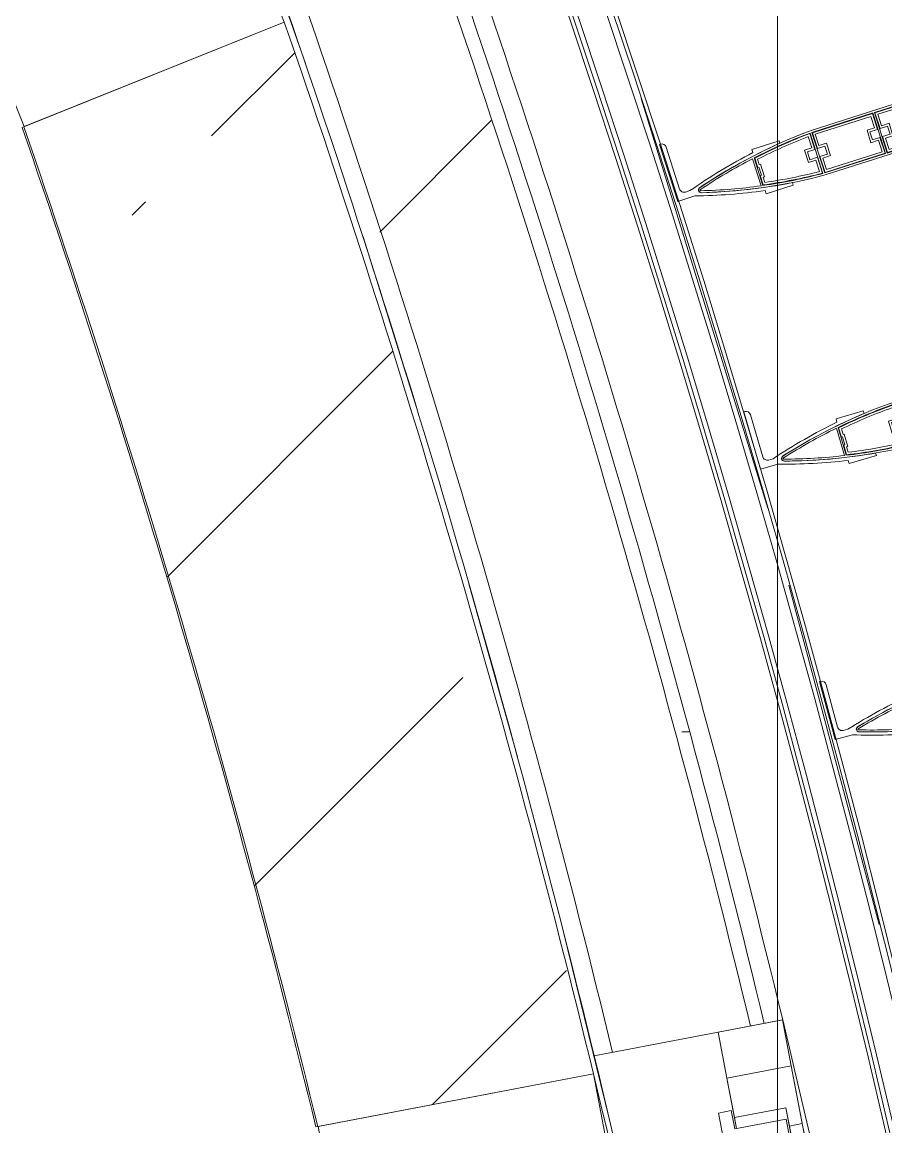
# Model space of a CAD drawing. Header units: millimetres. Extents: x 48966 to 155647, y -43515 to 26217.
# Drawn here: x 128123 to 129048, y 14411 to 15594 of the extents above; entities that cross this region are included whole.
import ezdxf

# ---------------------------------------------------------------- set-up
doc = ezdxf.new("R2010")
doc.units = ezdxf.units.MM
doc.linetypes.add('Осевые', pattern=[6350, 1270, -952.5, 3175, -952.5])
doc.linetypes.add('Сверху', pattern=[793.7499999999999, 476.25, -317.4999999999999])
for name, color, linetype, lineweight in [('Каркас_Импост', 7, 'Continuous', 9), ('Обобщенные модели', 7, 'Continuous', 9), ('Обобщенные модели-1', 7, 'Continuous', 18), ('Общие ребра', 7, 'Continuous', 9), ('Окна', 7, 'Continuous', 9), ('Окна-2', 7, 'Сверху', 9), ('Оси-2', 7, 'Осевые', 9), ('Перекрытия', 7, 'Continuous', 9), ('Стены', 7, 'Continuous', 9), ('Стены-1', 7, 'Continuous', 18), ('Штриховка разреза-1', 7, 'Continuous', 9)]:
    doc.layers.add(name, color=color, linetype=linetype, lineweight=lineweight)
doc.layers.add('Окна-1', color=7, linetype='Continuous', lineweight=9, true_color=0x804000)
pattern_1 = [(0, (0, 0), (812.8, 203.2), [67.056, -542.544, 67.056, -542.544, -3251.2]), (0, (0, 0), (812.8, 203.2), [-1219.2, 67.056, -1152.144, 67.056, -542.544, -1422.4]), (0, (0, 0), (812.8, 203.2), [-3048, 67.056, -339.344, 67.056, -948.944]), (120, (304.8, 101.6), (-582.3763620489977, 602.3054481959919), [67.05599999999998, -542.5439999999999, 67.05599999999998, -542.5439999999999, -3251.199999999999]), (120, (304.8, 101.6), (-582.3763620489977, 602.3054481959919), [-1219.2, 67.05599999999998, -1152.144, 67.05599999999998, -542.5439999999999, -1422.4]), (120, (304.8, 101.6), (-582.3763620489977, 602.3054481959919), [-3048, 67.05599999999998, -339.3439999999999, 67.05599999999998, -948.9439999999998]), (240, (406.4, 508), (-230.4236379510019, -805.5054481959917), [67.056, -542.544, 67.056, -542.544, -3251.2]), (240, (406.4, 508), (-230.4236379510019, -805.5054481959917), [-1219.2, 67.056, -1152.144, 67.056, -542.544, -1422.4]), (240, (406.4, 508), (-230.4236379510019, -805.5054481959917), [-3048, 67.056, -339.344, 67.056, -948.944])]

# ---------------------------------------------------------------- blocks, each defined once
blk = doc.blocks.new('Обвязочная балка 1 - Обвязочная балка 1-1451838-План 5-го этажа на отм_ _12_600')
at = {"layer": 'Обобщенные модели'}
for p, q in [((128921.0667276008, 15073.54060397478), (128785.5045945067, 15511.77612685682)), ((129040.2915343621, 14627.70872686458), (128943.681648267, 14990.87437678966))]:
    blk.add_line(p, q, dxfattribs=at)
for radius, start, end in [(12629.02746373029, 359.9999999999995, 89.99999999999984), (12599.1490017062, 2.035554996136651e-13, 90.00000000000026)]:
    blk.add_arc((116781.6795116756, 11567.12158548958), radius, start, end, dxfattribs=at)
at = {"layer": 'Обобщенные модели-1'}
for radius, start, end in [(12639.94434061174, 359.9999999999995, 89.99999999999984), (12635.94434061175, 2.035554996136651e-13, 90.00000000000026), (12593.94434061173, 359.9999999999995, 90.00000000000006), (12589.94434061173, 1.717499527990299e-13, 90.00000000000038)]:
    blk.add_arc((116781.6795116756, 11567.12158548958), radius, start, end, dxfattribs=at)
blk = doc.blocks.new('Профиль ламели772 - Профиль ламели-1721249-План 5-го этажа на отм_ _12_600')
at = {"layer": 'Обобщенные модели-1'}
for p, q in [((89806.8519890904, 24507.06592597863), (89806.8519890904, 24366.16592597862)), ((89856.8519890904, 24507.06592597864), (89806.8519890904, 24507.06592597863)), ((89809.05198909038, 24436.46592597864), (89809.05198909038, 24504.86592597864)), ((89809.05198909038, 24504.86592597864), (89854.65198909042, 24504.86592597864)), ((89827.4019890904, 24504.36592597864), (89809.5519890904, 24504.36592597864)), ((89809.5519890904, 24504.36592597864), (89809.5519890904, 24436.96592597865)), ((89812.0519890904, 24439.46592597864), (89812.0519890904, 24501.86592597866)), ((89812.0519890904, 24501.86592597866), (89824.90198909039, 24501.86592597865)), ((89824.90198909039, 24501.86592597865), (89824.90198909039, 24493.46592597865)), ((89827.4019890904, 24495.96592597864), (89827.4019890904, 24504.36592597864)), ((89854.1519890904, 24504.36592597864), (89836.3019890904, 24504.36592597862)), ((89836.3019890904, 24504.36592597862), (89836.3019890904, 24495.96592597864)), ((89838.80198909041, 24493.46592597865), (89838.80198909041, 24501.86592597866)), ((89838.80198909041, 24501.86592597866), (89851.65198909039, 24501.86592597865)), ((89851.65198909039, 24501.86592597865), (89851.65198909039, 24439.46592597864)), ((89854.1519890904, 24436.96592597865), (89854.1519890904, 24504.36592597864)), ((89854.65198909042, 24504.86592597864), (89854.65198909042, 24436.46592597864)), ((89856.8519890904, 24366.16592597858), (89856.8519890904, 24507.06592597864)), ((89824.90198909039, 24493.46592597865), (89838.80198909041, 24493.46592597865)), ((89836.3019890904, 24495.96592597864), (89827.4019890904, 24495.96592597864)), ((89838.80198909041, 24447.86592597866), (89824.90198909039, 24447.86592597864)), ((89824.90198909039, 24447.86592597864), (89824.90198909039, 24439.46592597862)), ((89827.4019890904, 24436.96592597863), (89827.4019890904, 24445.36592597863)), ((89827.4019890904, 24445.36592597863), (89836.3019890904, 24445.36592597863)), ((89836.3019890904, 24445.36592597863), (89836.3019890904, 24436.96592597863)), ((89838.80198909041, 24439.46592597864), (89838.80198909041, 24447.86592597866)), ((89854.65198909042, 24436.46592597864), (89809.05198909038, 24436.46592597864)), ((89809.05198909038, 24434.56592597864), (89854.65198909042, 24434.56592597864)), ((89809.05198909038, 24366.16592597865), (89809.05198909038, 24434.56592597864)), ((89809.5519890904, 24436.96592597865), (89827.4019890904, 24436.96592597863)), ((89827.4019890904, 24434.06592597864), (89809.5519890904, 24434.06592597864)), ((89809.5519890904, 24434.06592597864), (89809.5519890904, 24366.66592597862)), ((89824.90198909039, 24439.46592597862), (89812.0519890904, 24439.46592597864)), ((89812.0519890904, 24369.16592597865), (89812.0519890904, 24431.56592597865)), ((89812.0519890904, 24431.56592597865), (89824.90198909039, 24431.56592597864)), ((89824.90198909039, 24431.56592597864), (89824.90198909039, 24423.16592597865)), ((89827.4019890904, 24425.66592597863), (89827.4019890904, 24434.06592597864)), ((89836.3019890904, 24436.96592597863), (89854.1519890904, 24436.96592597865)), ((89854.1519890904, 24434.06592597864), (89836.3019890904, 24434.06592597864)), ((89836.3019890904, 24434.06592597864), (89836.3019890904, 24425.66592597863)), ((89851.65198909039, 24439.46592597864), (89838.80198909041, 24439.46592597864)), ((89838.80198909041, 24423.16592597865), (89838.80198909041, 24431.56592597864)), ((89838.80198909041, 24431.56592597864), (89851.65198909039, 24431.56592597865)), ((89851.65198909039, 24431.56592597865), (89851.65198909039, 24369.16592597863)), ((89854.1519890904, 24366.66592597864), (89854.1519890904, 24434.06592597864)), ((89854.65198909042, 24434.56592597864), (89854.65198909042, 24366.16592597865)), ((89824.90198909039, 24423.16592597865), (89838.80198909041, 24423.16592597865)), ((89836.3019890904, 24425.66592597863), (89827.4019890904, 24425.66592597863)), ((89838.80198909041, 24377.56592597862), (89824.90198909039, 24377.56592597862)), ((89824.90198909039, 24377.56592597862), (89824.90198909039, 24369.16592597863)), ((89827.4019890904, 24366.66592597864), (89827.4019890904, 24375.06592597866)), ((89827.4019890904, 24375.06592597866), (89836.3019890904, 24375.06592597864)), ((89836.3019890904, 24375.06592597864), (89836.3019890904, 24366.66592597862)), ((89838.80198909041, 24369.16592597863), (89838.80198909041, 24377.56592597862)), ((89854.65198909042, 24366.16592597865), (89809.05198909038, 24366.16592597865)), ((89809.14919151428, 24364.26592597866), (89854.5547866665, 24364.26592597866)), ((89809.5519890904, 24366.66592597862), (89827.4019890904, 24366.66592597864)), ((89827.4019890904, 24363.76592597865), (89809.5519890904, 24363.76592597865)), ((89824.90198909039, 24369.16592597863), (89812.0519890904, 24369.16592597865)), ((89812.19809834602, 24361.26592597866), (89824.90198909039, 24361.26592597864)), ((89824.90198909039, 24361.26592597864), (89824.90198909039, 24352.86592597863)), ((89827.4019890904, 24355.36592597865), (89827.4019890904, 24363.76592597865)), ((89836.3019890904, 24366.66592597862), (89854.1519890904, 24366.66592597864)), ((89854.1519890904, 24363.76592597865), (89836.3019890904, 24363.76592597865)), ((89836.3019890904, 24363.76592597865), (89836.3019890904, 24355.36592597865)), ((89851.65198909039, 24369.16592597863), (89838.80198909041, 24369.16592597863)), ((89838.80198909041, 24352.86592597863), (89838.80198909041, 24361.26592597864)), ((89838.80198909041, 24361.26592597864), (89851.50587983476, 24361.26592597864)), ((89824.90198909039, 24352.86592597863), (89838.80198909041, 24352.86592597863)), ((89836.3019890904, 24355.36592597865), (89827.4019890904, 24355.36592597865)), ((89809.78199204603, 24330.06592597865), (89806.9269890904, 24330.06592597865)), ((89806.9269890904, 24330.06592597865), (89806.9269890904, 24299.66592597866)), ((89856.77698909039, 24330.06592597867), (89853.9219861348, 24330.06592597865)), ((89856.77698909039, 24299.66592597866), (89856.77698909039, 24330.06592597867)), ((89806.9269890904, 24299.66592597866), (89810.54223005513, 24299.66592597868)), ((89816.8019890904, 24299.66592597866), (89827.4019890904, 24299.66592597864)), ((89824.90198909039, 24302.16592597865), (89818.8809563321, 24302.16592597863)), ((89838.80198909041, 24303.46592597864), (89824.90198909039, 24303.46592597864)), ((89824.90198909039, 24303.46592597864), (89824.90198909039, 24302.16592597865)), ((89827.4019890904, 24299.66592597864), (89827.4019890904, 24300.96592597865)), ((89827.4019890904, 24300.96592597865), (89836.3019890904, 24300.96592597865)), ((89836.3019890904, 24300.96592597865), (89836.3019890904, 24299.66592597864)), ((89836.3019890904, 24299.66592597864), (89846.9019890904, 24299.66592597866)), ((89838.80198909041, 24302.16592597866), (89838.80198909041, 24303.46592597864)), ((89844.8230218487, 24302.16592597865), (89838.80198909041, 24302.16592597866)), ((89853.16174812565, 24299.66592597866), (89856.77698909039, 24299.66592597866)), ((89847.37777499424, 24299.16592597865), (89816.32620318655, 24299.16592597865)), ((89816.64944149721, 24297.26592597864), (89847.05453668359, 24297.26592597866)), ((89828.85198909038, 24223.04548676838), (89828.8519890904, 24218.06592597866)), ((89835.85198909038, 24207.06592597866), (89835.8519890904, 24226.27545576109)), ((89771.8519890904, 24208.06592597864), (89771.8519890904, 24207.06592597863)), ((89771.8519890904, 24207.06592597863), (89835.85198909038, 24207.06592597866)), ((89823.8519890904, 24213.06592597863), (89776.8519890904, 24213.06592597866))]:
    blk.add_line(p, q, dxfattribs=at)
for centre, radius, start, end in [((90380.64946821338, 24394.56844262965), 574.4999999999983, 182.8337823896691, 196.2257771774627), ((90380.65914221479, 24394.32696804814), 572.3000000000077, 183.0109450341042, 189.571498616435), ((90380.44963062988, 24395.87702818088), 571.7999999999917, 183.2193057996185, 189.6866706437338), ((90380.46208070821, 24395.59574319173), 569.30000000001, 183.4571362504515, 189.4457399322552), ((89283.0545099674, 24394.56844262965), 574.5000000000173, 343.774222822535, 357.1662176103294), ((89283.24189747259, 24395.59574319173), 569.2999999999984, 350.5542600677451, 356.5428637495489), ((89283.25434755092, 24395.87702818088), 571.7999999999964, 350.3133293562643, 356.78069420038), ((89283.04483596601, 24394.32696804814), 572.2999999999857, 350.4285013835646, 356.9890549658962), ((90380.64946821472, 24394.56844262996), 574.5000000013731, 186.446529140058, 196.2576459945094), ((89283.05450996608, 24394.56844262996), 574.5000000013837, 343.7423540054901, 353.5534708599421), ((90377.14946821472, 24394.56844262996), 574.5000000013831, 189.5083592599098, 197.3711585500266), ((89286.55450996608, 24394.56844262996), 574.5000000013747, 342.9660570241542, 350.4916407400883), ((90348.97973369507, 24386.75614895597), 539.7999999999947, 189.5427837694627, 196.4343711037516), ((89314.72424448573, 24386.75614895597), 539.7999999999928, 343.5656288962479, 350.4572162305375), ((89831.8519890904, 24235.06592597864), 3.000000000007397, 199.9999999999315, 339.9999999998421), ((89831.8519890904, 24234.5291039573), 2.843404643644518, 196.2576459944509, 343.7423540056188), ((89831.8519890904, 24234.22002636343), 0.6447598923847162, 196.4343711033289, 343.5656288963603), ((89823.8519890904, 24218.06592597864), 5, 269.9999999999996, 0), ((89776.8519890904, 24208.06592597864), 5, 90, 180)]:
    blk.add_arc(centre, radius, start, end, dxfattribs=at)
blk = doc.blocks.new('Профиль ламели773 - Профиль ламели-1721519-План 5-го этажа на отм_ _12_600')
at = {"layer": 'Обобщенные модели-1'}
for p, q in [((89806.8519890904, 24507.06592597866), (89806.8519890904, 24366.16592597862)), ((89856.8519890904, 24507.06592597868), (89806.8519890904, 24507.06592597866)), ((89809.05198909038, 24436.46592597864), (89809.05198909038, 24504.86592597864)), ((89809.05198909038, 24504.86592597864), (89854.65198909042, 24504.86592597864)), ((89827.4019890904, 24504.36592597865), (89809.5519890904, 24504.36592597864)), ((89809.5519890904, 24504.36592597864), (89809.5519890904, 24436.96592597865)), ((89812.0519890904, 24439.46592597864), (89812.0519890904, 24501.86592597865)), ((89812.0519890904, 24501.86592597865), (89824.90198909039, 24501.86592597866)), ((89824.90198909039, 24501.86592597866), (89824.90198909039, 24493.46592597866)), ((89827.4019890904, 24495.96592597866), (89827.4019890904, 24504.36592597865)), ((89854.1519890904, 24504.36592597865), (89836.3019890904, 24504.36592597865)), ((89836.3019890904, 24504.36592597865), (89836.3019890904, 24495.96592597866)), ((89838.80198909041, 24493.46592597866), (89838.80198909041, 24501.86592597866)), ((89838.80198909041, 24501.86592597866), (89851.65198909039, 24501.86592597866)), ((89851.65198909039, 24501.86592597866), (89851.65198909039, 24439.46592597864)), ((89854.1519890904, 24436.96592597865), (89854.1519890904, 24504.36592597865)), ((89854.65198909042, 24504.86592597864), (89854.65198909042, 24436.46592597866)), ((89856.8519890904, 24366.16592597862), (89856.8519890904, 24507.06592597868)), ((89824.90198909039, 24493.46592597866), (89838.80198909041, 24493.46592597866)), ((89836.3019890904, 24495.96592597866), (89827.4019890904, 24495.96592597866)), ((89838.80198909041, 24447.86592597866), (89824.90198909039, 24447.86592597866)), ((89824.90198909039, 24447.86592597866), (89824.90198909039, 24439.46592597866)), ((89827.4019890904, 24436.96592597865), (89827.4019890904, 24445.36592597865)), ((89827.4019890904, 24445.36592597865), (89836.3019890904, 24445.36592597863)), ((89836.3019890904, 24445.36592597863), (89836.3019890904, 24436.96592597865)), ((89838.80198909041, 24439.46592597866), (89838.80198909041, 24447.86592597866)), ((89854.65198909042, 24436.46592597866), (89809.05198909038, 24436.46592597864)), ((89809.05198909038, 24434.56592597864), (89854.65198909042, 24434.56592597864)), ((89809.05198909038, 24366.16592597865), (89809.05198909038, 24434.56592597864)), ((89809.5519890904, 24436.96592597865), (89827.4019890904, 24436.96592597865)), ((89827.4019890904, 24434.06592597866), (89809.5519890904, 24434.06592597866)), ((89809.5519890904, 24434.06592597866), (89809.5519890904, 24366.66592597866)), ((89824.90198909039, 24439.46592597866), (89812.0519890904, 24439.46592597864)), ((89812.0519890904, 24369.16592597865), (89812.0519890904, 24431.56592597867)), ((89812.0519890904, 24431.56592597867), (89824.90198909039, 24431.56592597867)), ((89824.90198909039, 24431.56592597867), (89824.90198909039, 24423.16592597867)), ((89827.4019890904, 24425.66592597865), (89827.4019890904, 24434.06592597866)), ((89836.3019890904, 24436.96592597865), (89854.1519890904, 24436.96592597865)), ((89854.1519890904, 24434.06592597866), (89836.3019890904, 24434.06592597866)), ((89836.3019890904, 24434.06592597866), (89836.3019890904, 24425.66592597865)), ((89851.65198909039, 24439.46592597864), (89838.80198909041, 24439.46592597866)), ((89838.80198909041, 24423.16592597867), (89838.80198909041, 24431.56592597867)), ((89838.80198909041, 24431.56592597867), (89851.65198909039, 24431.56592597867)), ((89851.65198909039, 24431.56592597867), (89851.65198909039, 24369.16592597865)), ((89854.1519890904, 24366.66592597864), (89854.1519890904, 24434.06592597866)), ((89854.65198909042, 24434.56592597864), (89854.65198909042, 24366.16592597867)), ((89824.90198909039, 24423.16592597867), (89838.80198909041, 24423.16592597867)), ((89836.3019890904, 24425.66592597865), (89827.4019890904, 24425.66592597865)), ((89838.80198909041, 24377.56592597863), (89824.90198909039, 24377.56592597863)), ((89824.90198909039, 24377.56592597863), (89824.90198909039, 24369.16592597865)), ((89827.4019890904, 24366.66592597864), (89827.4019890904, 24375.06592597864)), ((89827.4019890904, 24375.06592597864), (89836.3019890904, 24375.06592597862)), ((89836.3019890904, 24375.06592597862), (89836.3019890904, 24366.66592597864)), ((89838.80198909041, 24369.16592597865), (89838.80198909041, 24377.56592597863)), ((89854.65198909042, 24366.16592597867), (89809.05198909038, 24366.16592597865)), ((89809.14919151428, 24364.26592597866), (89854.5547866665, 24364.26592597868)), ((89809.5519890904, 24366.66592597866), (89827.4019890904, 24366.66592597864)), ((89827.4019890904, 24363.76592597865), (89809.5519890904, 24363.76592597867)), ((89824.90198909039, 24369.16592597865), (89812.0519890904, 24369.16592597865)), ((89812.19809834602, 24361.26592597866), (89824.90198909039, 24361.26592597866)), ((89824.90198909039, 24361.26592597866), (89824.90198909039, 24352.86592597864)), ((89827.4019890904, 24355.36592597865), (89827.4019890904, 24363.76592597865)), ((89836.3019890904, 24366.66592597864), (89854.1519890904, 24366.66592597864)), ((89854.1519890904, 24363.76592597865), (89836.3019890904, 24363.76592597865)), ((89836.3019890904, 24363.76592597865), (89836.3019890904, 24355.36592597865)), ((89851.65198909039, 24369.16592597865), (89838.80198909041, 24369.16592597865)), ((89838.80198909041, 24352.86592597864), (89838.80198909041, 24361.26592597866)), ((89838.80198909041, 24361.26592597866), (89851.50587983476, 24361.26592597866)), ((89824.90198909039, 24352.86592597864), (89838.80198909041, 24352.86592597864)), ((89836.3019890904, 24355.36592597865), (89827.4019890904, 24355.36592597865)), ((89809.78199204603, 24330.06592597867), (89806.9269890904, 24330.06592597865)), ((89806.9269890904, 24330.06592597865), (89806.9269890904, 24299.66592597864)), ((89856.77698909039, 24330.06592597867), (89853.9219861348, 24330.06592597867)), ((89856.77698909039, 24299.66592597864), (89856.77698909039, 24330.06592597867)), ((89806.9269890904, 24299.66592597864), (89810.54223005513, 24299.66592597868)), ((89816.8019890904, 24299.66592597866), (89827.4019890904, 24299.66592597866)), ((89824.90198909039, 24302.16592597865), (89818.8809563321, 24302.16592597865)), ((89838.80198909041, 24303.46592597866), (89824.90198909039, 24303.46592597866)), ((89824.90198909039, 24303.46592597866), (89824.90198909039, 24302.16592597865)), ((89827.4019890904, 24299.66592597866), (89827.4019890904, 24300.96592597866)), ((89827.4019890904, 24300.96592597866), (89836.3019890904, 24300.96592597866)), ((89836.3019890904, 24300.96592597866), (89836.3019890904, 24299.66592597866)), ((89836.3019890904, 24299.66592597866), (89846.9019890904, 24299.66592597864)), ((89838.80198909041, 24302.16592597866), (89838.80198909041, 24303.46592597866)), ((89844.8230218487, 24302.16592597865), (89838.80198909041, 24302.16592597866)), ((89853.16174812565, 24299.66592597866), (89856.77698909039, 24299.66592597864)), ((89847.37777499424, 24299.16592597865), (89816.32620318655, 24299.16592597866)), ((89816.64944149721, 24297.26592597866), (89847.05453668359, 24297.26592597867)), ((89828.8519890904, 24223.04548676836), (89828.8519890904, 24218.06592597864)), ((89835.8519890904, 24207.06592597864), (89835.8519890904, 24226.27545576107)), ((89771.8519890904, 24208.06592597863), (89771.8519890904, 24207.06592597863)), ((89771.8519890904, 24207.06592597863), (89835.8519890904, 24207.06592597864)), ((89823.8519890904, 24213.06592597866), (89776.8519890904, 24213.06592597866))]:
    blk.add_line(p, q, dxfattribs=at)
for centre, radius, start, end in [((90380.64946821338, 24394.56844262965), 574.4999999999983, 182.8337823896691, 196.2257771774627), ((90380.65914221479, 24394.32696804814), 572.3000000000077, 183.0109450341042, 189.571498616435), ((90380.44963062988, 24395.87702818088), 571.7999999999917, 183.2193057996185, 189.6866706437338), ((90380.46208070821, 24395.59574319173), 569.30000000001, 183.4571362504515, 189.4457399322552), ((89283.0545099674, 24394.56844262965), 574.5000000000173, 343.774222822535, 357.1662176103294), ((89283.24189747259, 24395.59574319173), 569.2999999999984, 350.5542600677451, 356.5428637495489), ((89283.25434755092, 24395.87702818088), 571.7999999999964, 350.3133293562643, 356.78069420038), ((89283.04483596601, 24394.32696804814), 572.2999999999857, 350.4285013835646, 356.9890549658962), ((90380.64946821472, 24394.56844262996), 574.5000000013731, 186.4465291400583, 196.2576459945094), ((89283.05450996608, 24394.56844262996), 574.5000000013837, 343.7423540054901, 353.5534708599421), ((90377.14946821472, 24394.56844262996), 574.5000000013831, 189.5083592599098, 197.3711585500299), ((89286.55450996608, 24394.56844262996), 574.5000000013789, 342.966057024152, 350.4916407400883), ((90348.97973369507, 24386.75614895597), 539.7999999999988, 189.5427837694627, 196.4343711037517), ((89314.72424448573, 24386.75614895597), 539.7999999999928, 343.5656288962482, 350.4572162305375), ((89831.8519890904, 24235.06592597864), 3.000000000007397, 199.9999999999315, 339.9999999998421), ((89831.8519890904, 24234.5291039573), 2.843404643644518, 196.2576459944509, 343.7423540056188), ((89831.8519890904, 24234.22002636343), 0.6447598923847162, 196.4343711033537, 343.5656288966456), ((89823.8519890904, 24218.06592597864), 5, 269.9999999999996, 0), ((89776.8519890904, 24208.06592597864), 5, 90, 180)]:
    blk.add_arc(centre, radius, start, end, dxfattribs=at)
blk = doc.blocks.new('Профиль ламели774 - Профиль ламели-1721789-План 5-го этажа на отм_ _12_600')
at = {"layer": 'Обобщенные модели-1'}
for p, q in [((89806.8519890904, 24507.06592597866), (89806.8519890904, 24366.16592597863)), ((89856.8519890904, 24507.06592597864), (89806.8519890904, 24507.06592597866)), ((89809.05198909038, 24436.46592597866), (89809.05198909038, 24504.86592597864)), ((89809.05198909038, 24504.86592597864), (89854.65198909042, 24504.86592597866)), ((89827.4019890904, 24504.36592597865), (89809.5519890904, 24504.36592597865)), ((89809.5519890904, 24504.36592597865), (89809.5519890904, 24436.96592597867)), ((89812.0519890904, 24439.46592597864), (89812.0519890904, 24501.86592597866)), ((89812.0519890904, 24501.86592597866), (89824.90198909039, 24501.86592597868)), ((89824.90198909039, 24501.86592597868), (89824.90198909039, 24493.46592597865)), ((89827.4019890904, 24495.96592597866), (89827.4019890904, 24504.36592597865)), ((89854.1519890904, 24504.36592597865), (89836.3019890904, 24504.36592597865)), ((89836.3019890904, 24504.36592597865), (89836.3019890904, 24495.96592597866)), ((89838.80198909041, 24493.46592597868), (89838.80198909041, 24501.86592597868)), ((89838.80198909041, 24501.86592597868), (89851.65198909039, 24501.86592597866)), ((89851.65198909039, 24501.86592597866), (89851.65198909039, 24439.46592597864)), ((89854.1519890904, 24436.96592597867), (89854.1519890904, 24504.36592597865)), ((89854.65198909042, 24504.86592597866), (89854.65198909042, 24436.46592597864)), ((89856.8519890904, 24366.16592597862), (89856.8519890904, 24507.06592597864)), ((89824.90198909039, 24493.46592597865), (89838.80198909041, 24493.46592597868)), ((89836.3019890904, 24495.96592597866), (89827.4019890904, 24495.96592597866)), ((89838.80198909041, 24447.86592597868), (89824.90198909039, 24447.86592597868)), ((89824.90198909039, 24447.86592597868), (89824.90198909039, 24439.46592597864)), ((89827.4019890904, 24436.96592597867), (89827.4019890904, 24445.36592597865)), ((89827.4019890904, 24445.36592597865), (89836.3019890904, 24445.36592597865)), ((89836.3019890904, 24445.36592597865), (89836.3019890904, 24436.96592597867)), ((89838.80198909041, 24439.46592597866), (89838.80198909041, 24447.86592597868)), ((89854.65198909042, 24436.46592597864), (89809.05198909038, 24436.46592597866)), ((89809.05198909038, 24434.56592597865), (89854.65198909042, 24434.56592597865)), ((89809.05198909038, 24366.16592597865), (89809.05198909038, 24434.56592597865)), ((89809.5519890904, 24436.96592597867), (89827.4019890904, 24436.96592597867)), ((89827.4019890904, 24434.06592597864), (89809.5519890904, 24434.06592597864)), ((89809.5519890904, 24434.06592597864), (89809.5519890904, 24366.66592597864)), ((89824.90198909039, 24439.46592597864), (89812.0519890904, 24439.46592597864)), ((89812.0519890904, 24369.16592597865), (89812.0519890904, 24431.56592597865)), ((89812.0519890904, 24431.56592597865), (89824.90198909039, 24431.56592597865)), ((89824.90198909039, 24431.56592597865), (89824.90198909039, 24423.16592597864)), ((89827.4019890904, 24425.66592597865), (89827.4019890904, 24434.06592597864)), ((89836.3019890904, 24436.96592597867), (89854.1519890904, 24436.96592597867)), ((89854.1519890904, 24434.06592597864), (89836.3019890904, 24434.06592597864)), ((89836.3019890904, 24434.06592597864), (89836.3019890904, 24425.66592597865)), ((89851.65198909039, 24439.46592597864), (89838.80198909041, 24439.46592597866)), ((89838.80198909041, 24423.16592597865), (89838.80198909041, 24431.56592597867)), ((89838.80198909041, 24431.56592597867), (89851.65198909039, 24431.56592597864)), ((89851.65198909039, 24431.56592597864), (89851.65198909039, 24369.16592597865)), ((89854.1519890904, 24366.66592597864), (89854.1519890904, 24434.06592597864)), ((89854.65198909042, 24434.56592597865), (89854.65198909042, 24366.16592597865)), ((89824.90198909039, 24423.16592597864), (89838.80198909041, 24423.16592597865)), ((89836.3019890904, 24425.66592597865), (89827.4019890904, 24425.66592597865)), ((89838.80198909041, 24377.56592597867), (89824.90198909039, 24377.56592597867)), ((89824.90198909039, 24377.56592597867), (89824.90198909039, 24369.16592597867)), ((89827.4019890904, 24366.66592597864), (89827.4019890904, 24375.06592597866)), ((89827.4019890904, 24375.06592597866), (89836.3019890904, 24375.06592597866)), ((89836.3019890904, 24375.06592597866), (89836.3019890904, 24366.66592597864)), ((89838.80198909041, 24369.16592597867), (89838.80198909041, 24377.56592597867)), ((89854.65198909042, 24366.16592597865), (89809.05198909038, 24366.16592597865)), ((89809.14919151428, 24364.26592597866), (89854.5547866665, 24364.26592597866)), ((89809.5519890904, 24366.66592597864), (89827.4019890904, 24366.66592597864)), ((89827.4019890904, 24363.76592597863), (89809.5519890904, 24363.76592597865)), ((89824.90198909039, 24369.16592597867), (89812.0519890904, 24369.16592597865)), ((89812.19809834602, 24361.26592597866), (89824.90198909039, 24361.26592597866)), ((89824.90198909039, 24361.26592597866), (89824.90198909039, 24352.86592597866)), ((89827.4019890904, 24355.36592597865), (89827.4019890904, 24363.76592597863)), ((89836.3019890904, 24366.66592597864), (89854.1519890904, 24366.66592597864)), ((89854.1519890904, 24363.76592597863), (89836.3019890904, 24363.76592597863)), ((89836.3019890904, 24363.76592597863), (89836.3019890904, 24355.36592597865)), ((89851.65198909039, 24369.16592597865), (89838.80198909041, 24369.16592597867)), ((89838.80198909041, 24352.86592597866), (89838.80198909041, 24361.26592597866)), ((89838.80198909041, 24361.26592597866), (89851.50587983476, 24361.26592597864)), ((89824.90198909039, 24352.86592597866), (89838.80198909041, 24352.86592597866)), ((89836.3019890904, 24355.36592597865), (89827.4019890904, 24355.36592597865)), ((89809.781992046, 24330.06592597863), (89806.9269890904, 24330.06592597863)), ((89806.9269890904, 24330.06592597863), (89806.9269890904, 24299.66592597864)), ((89856.77698909039, 24330.06592597865), (89853.9219861348, 24330.06592597867)), ((89856.77698909039, 24299.66592597864), (89856.77698909039, 24330.06592597865)), ((89806.9269890904, 24299.66592597864), (89810.54223005513, 24299.66592597864)), ((89816.8019890904, 24299.66592597864), (89827.4019890904, 24299.66592597864)), ((89824.90198909039, 24302.16592597866), (89818.8809563321, 24302.16592597866)), ((89838.80198909041, 24303.46592597864), (89824.90198909039, 24303.46592597864)), ((89824.90198909039, 24303.46592597864), (89824.90198909039, 24302.16592597866)), ((89827.4019890904, 24299.66592597864), (89827.4019890904, 24300.96592597866)), ((89827.4019890904, 24300.96592597866), (89836.3019890904, 24300.96592597866)), ((89836.3019890904, 24300.96592597866), (89836.3019890904, 24299.66592597864)), ((89836.3019890904, 24299.66592597864), (89846.9019890904, 24299.66592597864)), ((89838.80198909041, 24302.16592597866), (89838.80198909041, 24303.46592597864)), ((89844.8230218487, 24302.16592597866), (89838.80198909041, 24302.16592597866)), ((89853.16174812565, 24299.66592597864), (89856.77698909039, 24299.66592597864)), ((89847.37777499424, 24299.16592597863), (89816.32620318655, 24299.16592597863)), ((89816.64944149721, 24297.26592597866), (89847.05453668359, 24297.26592597864)), ((89828.85198909038, 24223.04548676839), (89828.8519890904, 24218.06592597864)), ((89835.85198909038, 24207.06592597864), (89835.8519890904, 24226.2754557611)), ((89771.8519890904, 24208.06592597864), (89771.8519890904, 24207.06592597864)), ((89771.8519890904, 24207.06592597864), (89835.85198909038, 24207.06592597864)), ((89823.8519890904, 24213.06592597868), (89776.8519890904, 24213.06592597864))]:
    blk.add_line(p, q, dxfattribs=at)
for centre, radius, start, end in [((90380.64946821338, 24394.56844262965), 574.4999999999983, 182.8337823896691, 196.2257771774627), ((90380.65914221479, 24394.32696804814), 572.3000000000077, 183.0109450341042, 189.571498616435), ((90380.44963062988, 24395.87702818088), 571.7999999999917, 183.2193057996185, 189.6866706437338), ((90380.46208070821, 24395.59574319173), 569.30000000001, 183.4571362504515, 189.4457399322552), ((89283.0545099674, 24394.56844262965), 574.5000000000173, 343.774222822535, 357.1662176103294), ((89283.24189747259, 24395.59574319173), 569.2999999999984, 350.5542600677451, 356.5428637495489), ((89283.25434755092, 24395.87702818088), 571.7999999999964, 350.3133293562643, 356.78069420038), ((89283.04483596601, 24394.32696804814), 572.2999999999857, 350.4285013835646, 356.9890549658962), ((90380.64946821472, 24394.56844262996), 574.5000000013731, 186.446529140058, 196.2576459945094), ((89283.05450996608, 24394.56844262996), 574.5000000013837, 343.7423540054901, 353.5534708599421), ((90377.14946821472, 24394.56844262996), 574.5000000013831, 189.5083592599098, 197.3711585500266), ((89286.55450996608, 24394.56844262996), 574.5000000013747, 342.9660570241542, 350.4916407400883), ((90348.97973369507, 24386.75614895597), 539.7999999999947, 189.5427837694627, 196.4343711037516), ((89314.72424448573, 24386.75614895597), 539.7999999999928, 343.5656288962479, 350.4572162305375), ((89831.8519890904, 24235.06592597864), 3.000000000007397, 199.9999999999315, 339.9999999998421), ((89831.8519890904, 24234.5291039573), 2.843404643644518, 196.2576459944509, 343.7423540056188), ((89831.8519890904, 24234.22002636343), 0.6447598923847162, 196.4343711033289, 343.5656288963603), ((89823.8519890904, 24218.06592597864), 5, 269.9999999999996, 0), ((89776.8519890904, 24208.06592597864), 5, 90, 180)]:
    blk.add_arc(centre, radius, start, end, dxfattribs=at)
blk = doc.blocks.new('Окно 2-Распашное - Один переплет с многокамерным стеклопакетом - 30674-99 - ОК-1 1200-1800-V32-План 5-го этажа на отм_ _12_600')
at = {"layer": 'Каркас_Импост'}
for p, q in [((-550.0000000000074, 102.5000000009864), (-550.0000000000076, 32.50000000098641)), ((-487.0000000000065, 102.5000000009862), (-550.0000000000074, 102.5000000009864)), ((-487.0000000000065, 88.5000000009862), (-487.0000000000065, 102.5000000009862)), ((-487.0000000000064, 102.5000000009862), (-41.00000000000699, 102.5000000009848)), ((-487.0000000000065, 88.5000000009862), (-487.0000000000064, 102.5000000009862)), ((-507.0000000000065, 32.50000000098628), (-507.0000000000063, 88.50000000098632)), ((-507.0000000000063, 88.50000000098632), (-487.0000000000065, 88.5000000009862)), ((-21.00000000000768, 88.50000000098468), (-507.0000000000063, 88.50000000098625)), ((-507.0000000000065, 32.5000000009863), (-507.0000000000063, 88.50000000098628)), ((-438.0000000000002, 86.50000000098608), (-495.0000000000043, 86.50000000098625)), ((-495.0000000000043, 86.50000000098625), (-495.0000000000044, 30.50000000098633)), ((-41.00000000000706, 88.50000000098477), (-487.0000000000065, 88.5000000009862)), ((-550.0000000000076, 32.50000000098641), (-507.0000000000065, 32.50000000098628)), ((-495.0000000000044, 30.50000000098633), (-515.000000000003, 30.5000000009865)), ((-515.000000000003, 30.5000000009865), (-515.0000000000031, 16.50000000098628)), ((-495.0000000000112, 32.50000000098625), (-507.0000000000064, 32.5000000009863)), ((-515.0000000000031, 16.50000000098628), (-438.0000000000006, 16.5000000009861))]:
    blk.add_line(p, q, dxfattribs=at)
at = {"layer": 'Окна'}
for p, q in [((-437.5938203526565, 102.5000000009861), (-487.000000000003, 102.5000000009862)), ((-487.000000000003, 102.5000000009862), (-474.6468592423662, 102.5000000009862))]:
    blk.add_line(p, q, dxfattribs=at)
at = {"layer": 'Окна-1'}
for p, q in [((-600.0000000000091, 102.5000000009866), (-600.0000000000093, 32.50000000098663)), ((-550.0000000000084, 102.5000000009862), (-600.0000000000091, 102.5000000009866)), ((-550.0000000000088, 32.50000000098641), (-550.0000000000084, 102.5000000009862)), ((549.9999999999891, 102.5000000009826), (-550.0000000000082, 102.5000000009861)), ((-550.0000000000088, 32.50000000098641), (-550.0000000000084, 102.5000000009864)), ((-600.0000000000093, 32.50000000098663), (-550.0000000000088, 32.50000000098641)), ((-550.0000000000084, 32.50000000098641), (-495.0000000000036, 32.50000000098623))]:
    blk.add_line(p, q, dxfattribs=at)
blk = doc.blocks.new('M_Окно-Квадратный проем - 1200 x 1800 mm-1796776-План 5-го этажа на отм_ _12_600')
at = {"layer": 'Окна'}
for p, q in [((-608.1886567164141, -150), (-608.1886567164141, 150)), ((591.8113432835856, 150), (591.8113432835856, -150))]:
    blk.add_line(p, q, dxfattribs=at)
at = {"layer": 'Окна-2'}
for p, q in [((-608.1886567164141, 150), (591.8113432835856, 150)), ((591.8113432835856, -150), (-608.1886567164141, -150))]:
    blk.add_line(p, q, dxfattribs=at)

msp = doc.modelspace()

# ---------------------------------------------------------------- hatches: boundary and pattern name
at = {"layer": 'Штриховка разреза-1'}
h = msp.add_hatch(dxfattribs=at)
h.set_pattern_fill('FP_8', color=256, style=0, pattern_type=2)
h.set_pattern_definition(pattern_1)
h.paths.add_polyline_path([(129266.536663527, 11593.31136293307), (129261.4372926748, 11947.99270953641), (129246.7446463884, 12295.2857993915), (129222.0193662137, 12645.57583827485), (129181.4659968613, 13041.80785696166), (129143.0084647819, 13343.37030001733), (129128.2587641624, 13340.54717556506), (129172.5918052354, 12992.76730823983), (129207.1096083476, 12643.87652888925), (129234.8593865402, 12221.44649639272), (129246.5977106583, 11943.87071795316), (129251.536663527, 11593.31136293308)], flags=0)
h.paths.add_polyline_path([(128902.6711892176, 14519.15238768254), (128917.420889837, 14521.97551213482), (128843.2447845441, 14813.25446057471), (128762.0633767234, 15102.6591934747), (128673.9239192148, 15390.0212585264), (128578.5960318476, 15675.0602380446), (128564.9425883939, 15669.57554016841), (128659.7476172378, 15385.1056316828), (128747.6707585454, 15098.43396661889), (128828.6609585567, 14809.72700475263), (128901.0049461322, 14525.69429333737)], flags=0)
h.paths.add_polyline_path([(128117.6346754371, 16783.0905292935), (128131.5698019375, 16788.68838151153), (127960.022580606, 17147.37057902517), (127777.1174153788, 17500.39617086377), (127583.0405884606, 17847.40561340554), (127346.0724819574, 18237.42980723159), (127162.1737666994, 18521.96887219043), (126935.8124092835, 18848.83567048697), (126924.0397583722, 18839.51213089319), (127151.4894159348, 18510.8835940879), (127384.5637488101, 18148.04986920068), (127592.7964518659, 17799.23729065657), (127763.7963575633, 17493.49634423053), (127946.3806578423, 17141.11512549383), (128111.4299354464, 16796.06219302959)], flags=0)
h.paths.add_polyline_path([(126179.0231208082, 19780.23005341451), (126190.7957717195, 19789.55359300828), (125989.38409, 20014.56046340362), (125718.7021243638, 20299.36978085454), (125510.469421308, 20507.57274244379), (125353.2717357353, 20659.38015778494), (125343.509558356, 20647.96860255115), (125573.6459078975, 20425.06010208209), (125771.7726615568, 20224.21547933984), (125978.0853194522, 20004.68783917716), (126159.6819819034, 19801.83509329943)], flags=0)
h.paths.add_polyline_path([(124431.6457298021, 21428.0354959488), (124441.4079071813, 21439.44705118258), (124164.1536579841, 21648.27617189549), (123844.6077968617, 21873.78481248454), (123555.544237371, 22065.78282321997), (123299.0142281067, 22227.31712025463), (123000.2550187874, 22404.01588992382), (122696.6893199254, 22572.32330755626), (122388.5527615519, 22732.10873163936), (122382.4804118402, 22718.37373003707), (122690.0546059635, 22558.86047856159), (123011.6769846386, 22379.83958629855), (123291.2872656853, 22214.46003117914), (123636.3750938059, 21995.10725317866), (123935.4827585323, 21792.32903636366), (124154.8799488049, 21636.47509092991), (124408.7633041685, 21445.2688530281)], flags=0)
h.paths.add_polyline_path([(121284.9568149526, 23203.59734268899), (121291.0291646644, 23217.3323442913), (120957.2370919965, 23340.61988340905), (120620.0602685865, 23454.32456595462), (120279.7737461309, 23558.35363743342), (119888.1864388018, 23664.4608673292), (119590.984268098, 23737.05346279422), (119243.0431919302, 23811.57844245117), (119240.8206806462, 23796.72636705311), (119652.8610767236, 23706.50554435784), (119933.1215685505, 23638.04237846941), (120304.6518449134, 23535.06476871426), (120636.196397489, 23433.05175750153), (120951.7867882986, 23326.63678843074), (121270.7233007166, 23208.85376902524)], flags=0)
h.paths.add_polyline_path([(118054.0350009562, 23974.32070953805), (118056.2575122402, 23989.17278493612), (117744.8769936439, 24016.58788650745), (117389.3940021324, 24037.82085475016), (117120.5429970514, 24047.94410566862), (116807.9825421865, 24051.86548427339), (116807.9825421865, 24036.86548427338), (117181.1612990766, 24030.65121424336), (117431.7931261887, 24021.21945424162), (117805.8594082439, 23996.15829479988), (118048.8254614035, 23974.77910983001)], flags=0)
h = msp.add_hatch(dxfattribs=at)
h.set_pattern_fill('FP_9', color=256, style=0, pattern_type=2)
h.set_pattern_definition([(45, (0, 0), (-707.1067811865476, 707.1067811865476), []), (135, (0, 0), (-707.1067811865476, -707.1067811865474), [])])
h.paths.add_polyline_path([(129251.536663527, 11593.31136293308), (129246.4233969142, 11947.99270953641), (129231.7847726775, 12294.15179297137), (129207.1096083476, 12643.87652888925), (129166.3403891386, 13041.80785696166), (129128.2587641624, 13340.54717556506), (128980.759454019, 13312.31549006161), (129024.1935846749, 12970.14130875534), (129058.0111949458, 12626.88329603895), (129084.7698551381, 12221.44649639272), (129096.6979613549, 11938.19725858521), (129101.536663527, 11593.31136293313)], flags=0)
h.paths.add_polyline_path([(128755.1718790741, 14490.92070217909), (128902.6711892176, 14519.15238768254), (128828.6609585567, 14809.72700475263), (128747.6707585454, 15098.43396661889), (128633.9599671448, 15462.48349392773), (128564.9425883939, 15669.57554016841), (128425.5891466801, 15613.59614358639), (128547.3105283251, 15242.92111853555), (128657.2083346194, 14868.57029228064), (128705.4676477186, 14682.53057809953)], flags=0)
h.paths.add_polyline_path([(127978.2812337233, 16727.11113271148), (128117.6346754371, 16783.0905292935), (127945.0855385249, 17143.61465980634), (127763.7963575633, 17493.49634423053), (127570.0675043354, 17839.87573370655), (127328.2124064593, 18237.42980723159), (127149.9755402318, 18513.22610222783), (126924.0397583722, 18839.5121308932), (126806.3114103342, 18746.27527858996), (127027.992452094, 18425.79776070355), (127239.4050081217, 18098.4553483886), (127440.3366630837, 17764.57693671667), (127630.5855322607, 17424.49798776035), (127809.9604643899, 17078.56019354011), (127909.7699044481, 16870.16087295003)], flags=0)
h.paths.add_polyline_path([(126061.2947727702, 19686.99320111128), (126179.0231208082, 19780.23005341451), (125978.0853194522, 20004.68783917716), (125718.7021243638, 20278.01402912876), (125510.469421308, 20486.71968659181), (125343.509558356, 20647.96860255115), (125245.8862596814, 20533.85126769333), (125526.646146559, 20260.28187679289), (125798.5411360381, 19977.90014860687), (125888.6354091326, 19878.15252836947)], flags=0)
h.paths.add_polyline_path([(124334.0224311276, 21313.91816109097), (124431.6457298021, 21428.0354959488), (124154.8799488049, 21636.47509092991), (123844.6077968617, 21855.74135906424), (123527.3991393574, 22065.78282321997), (123219.9096876944, 22256.67733466829), (122993.0685310684, 22390.8458259882), (122690.0546059635, 22558.86047856159), (122382.4804118401, 22718.37373003708), (122321.7559662024, 22581.02156856463), (122623.7069725868, 22424.23109691549), (122921.2034821591, 22259.14478903747), (123245.9480699156, 22065.78282321997), (123501.9251391974, 21904.59670678074), (123784.7054886335, 21715.40649501148), (124062.142085886, 21518.46336423153)], flags=0)
h.paths.add_polyline_path([(121224.2323693149, 23066.24518121655), (121284.9568149526, 23203.597342689), (120951.7867882986, 23326.63678843074), (120615.2410408284, 23440.11776361529), (120275.5937371546, 23543.94782176898), (119888.1864388018, 23649.01931361339), (119588.1035275455, 23722.32478025159), (119240.8206806462, 23796.72636705311), (119218.5952206426, 23648.20329313264), (119559.2959630121, 23575.03692291437), (119897.7860946797, 23492.24353944893), (120304.6518449134, 23378.23594574267), (120567.0486475824, 23298.04950394194), (120971.0664743911, 23159.59797064522), (121137.5826571365, 23098.19653207872)], flags=0)
h.paths.add_polyline_path([(118031.8095409526, 23825.79763561759), (118054.0350009562, 23974.32070953805), (117743.2080886429, 24001.67113963124), (117389.3940021324, 24022.81501521642), (117119.9859247679, 24032.95336180037), (116807.9825421865, 24036.86548427338), (116807.9825421864, 23886.86548427338), (117114.4151698962, 23883.04577743522), (117420.6573754071, 23871.58903054841), (117805.8594082439, 23845.56219764152)], flags=0)
h = msp.add_hatch(dxfattribs=at)
h.set_pattern_fill('FP_8', color=256, style=0, pattern_type=2)
h.set_pattern_definition(pattern_1)
h.paths.add_polyline_path([(129101.536663527, 11593.31136293314), (129096.2854582877, 11947.99270953641), (129082.185663833, 12282.81166234553), (129050.4253732564, 12703.88146524891), (129024.1935846749, 12970.14130875534), (128980.759454019, 13312.31549006161), (128961.0925580492, 13308.55120383337), (129004.4069489061, 12967.12447272921), (129038.1312900907, 12624.617512246), (129064.7581491592, 12221.44649639272), (129076.7113151398, 11937.44079378845), (129081.536663527, 11593.31136293314)], flags=0)
h.paths.add_polyline_path([(128735.5049831043, 14487.15641595084), (128755.1718790741, 14490.92070217909), (128657.2083346194, 14868.57029228064), (128547.3105283251, 15242.92111853555), (128425.5891466802, 15613.59614358639), (128407.0083842443, 15606.13210210741), (128528.3088871613, 15236.67260452886), (128637.8444044124, 14863.55586298612), (128684.8132143274, 14682.53057809953)], flags=0)
h.paths.add_polyline_path([(127959.7004712875, 16719.64709123251), (127978.2812337233, 16727.11113271148), (127776.2285603708, 17143.61465980634), (127630.5855322607, 17424.49798776035), (127440.3366630837, 17764.57693671667), (127239.4050081217, 18098.4553483886), (127027.992452094, 18425.79776070355), (126806.3114103342, 18746.27527858996), (126790.6140408258, 18733.84349519371), (127011.7279255273, 18414.14055896365), (127222.6068259495, 18087.59591148239), (127458.8518863061, 17690.52223351897), (127612.8240544113, 17415.29819434864), (127801.0291549217, 17050.89194263542), (127887.6020831158, 16870.16087295003)], flags=0)
h.paths.add_polyline_path([(126045.5974032618, 19674.56141771502), (126061.2947727702, 19686.99320111128), (125798.5411360381, 19977.90014860687), (125526.646146559, 20260.28187679289), (125245.8862596814, 20533.85126769332), (125232.8696072144, 20518.63537447445), (125512.6916844829, 20245.9508167352), (125783.6924930383, 19964.4977572055), (125861.6897508028, 19878.15252836947)], flags=0)
h.paths.add_polyline_path([(124321.0057786605, 21298.70226787209), (124334.0224311275, 21313.91816109097), (124052.8404999175, 21525.06625469368), (123784.7054886335, 21715.40649501148), (123501.9251391974, 21904.59670678074), (123214.0176303996, 22085.88909116112), (122921.2034821591, 22259.14478903747), (122623.7069725868, 22424.23109691549), (122321.7559662024, 22581.02156856463), (122313.6592411804, 22562.70764785354), (122614.8605526402, 22406.28036044621), (122911.6214517156, 22241.58459531933), (123219.9096876944, 22058.54867154099), (123490.9178714235, 21887.8976175966), (123773.0104147812, 21699.17686290139), (124052.8404999175, 21500.42383480823)], flags=0)
h.paths.add_polyline_path([(121216.1356442928, 23047.93126050546), (121224.2323693149, 23066.24518121655), (120897.2833332943, 23186.80488189315), (120567.0486475824, 23298.04950394194), (120233.7936473914, 23399.88966512456), (119888.1864388018, 23494.59157833066), (119559.2959630121, 23575.03692291437), (119218.5952206426, 23648.20329313264), (119215.6317775638, 23628.39989309592), (119555.4549322625, 23555.39839803026), (119893.0746941744, 23472.80365777519), (120304.6518449134, 23357.32612916328), (120560.6229789978, 23279.10703637692), (120913.2418291974, 23159.59797064522), (121137.5826571365, 23076.89109134463)], flags=0)
h.paths.add_polyline_path([(118028.8460978738, 23805.99423558086), (118031.8095409526, 23825.79763561758), (117726.518854852, 23852.50236302107), (117389.3940021324, 23872.75861641212), (117114.4151698962, 23883.04577743522), (116807.9825421864, 23886.86548427338), (116807.9825421864, 23866.86548427338), (117113.6723980939, 23863.05807920498), (117419.1725966136, 23851.63822620603), (117805.8594082439, 23825.48392122959)], flags=0)
h = msp.add_hatch(dxfattribs=at)
h.set_pattern_fill('FP_2', color=256, style=0, pattern_type=2)
h.set_pattern_definition([(45, (0, 0), (-424.2640687119285, 424.2640687119285), [600, -100, 20, -100]), (45, (0, 424), (-424.2640687119285, 424.2640687119285), [])])
h.paths.add_polyline_path([(129081.6238522874, 11567.12158548927), (129075.2797552079, 11947.99270953641), (129062.2057468431, 12257.99663288351), (129037.9474874574, 12602.7522870304), (129004.0127415375, 12946.69030068114), (128960.4283008949, 13289.53913143389), (128665.4272139823, 13233.02003994863), (128707.2147044798, 12901.39398125613), (128739.7497553633, 12568.73273068733), (128763.0071243956, 12235.29438263526), (128776.9687674055, 11901.33763440209), (128781.6238522874, 11567.12158548943), (129050.4253732564, 11567.12158548928)], flags=0)
h.paths.add_polyline_path([(128439.626719346, 14411.58447884113), (128734.6278062586, 14468.1035703264), (128633.9599671448, 14854.81161296511), (128526.0494572801, 15222.04527946599), (128403.8861976763, 15593.66079117907), (128125.2044326156, 15481.60489974711), (128241.0503782696, 15128.23709830501), (128345.8913682091, 14771.44941206991)], flags=0)
h.paths.add_polyline_path([(127677.5278149043, 16594.97170630936), (127956.2095799651, 16707.02759774133), (127787.8889483943, 17058.21698023715), (127608.534711217, 17403.90162698433), (127384.5637488101, 17799.81426254352), (127217.4554998845, 18077.37640561825), (126968.0983426985, 18459.44901234979), (126784.5397556862, 18724.75201947595), (126549.0852464429, 18538.25477268948), (126762.1711364477, 18229.60429906106), (126965.5072300183, 17914.44537971776), (127158.8948922037, 17593.08588708585), (127342.1452064761, 17265.8397508073), (127515.0791592795, 16933.02665106815), (127676.6938968761, 16596.70708609372)], flags=0)
h.paths.add_polyline_path([(125804.0065577021, 19478.92354945649), (126039.4610669455, 19665.42079624297), (125776.9425542196, 19956.05724209506), (125505.3041289064, 20238.18855739831), (125224.8211918868, 20511.52870304516), (125029.5381800924, 20283.30820815814), (125295.973789146, 20023.23447219549), (125554.2127824036, 19755.02018422666), (125718.7021243638, 19573.21039446509)], flags=0)
h.paths.add_polyline_path([(124117.770151319, 21063.48707335929), (124313.0531631133, 21291.70756824632), (124009.4130786714, 21518.87524950735), (123763.1790867441, 21693.71462106809), (123480.1049745976, 21883.14556055145), (123190.0066401057, 22065.78282321997), (122898.7677969065, 22238.13606213644), (122600.9505232339, 22403.42340376719), (122298.6707643977, 22560.40104930614), (122177.2000642234, 22285.69226171257), (122516.332002272, 22108.1425243976), (122849.6283020787, 21919.86624559346), (123219.9096876944, 21692.90081485704), (123497.3636213636, 21511.91114354688), (123811.1435054679, 21292.6474553614), (124052.8404999175, 21112.01287475244)], flags=0)
h.paths.add_polyline_path([(121079.7057753126, 22770.98216044143), (121201.1764754869, 23045.69094803501), (120875.1649080742, 23165.95435541017), (120545.8862238472, 23276.96055953425), (120213.6032250864, 23378.62096468265), (119878.5811118615, 23470.85443415379), (119541.0872703705, 23553.58735502554), (119201.3910595349, 23626.75369690682), (119156.7362815676, 23329.72507911612), (119483.301418524, 23259.03923522054), (119888.1864388018, 23157.1326461117), (120129.8964111156, 23090.53561397063), (120449.4249702869, 22992.84847522389), (120766.1099322267, 22886.30312298451)], flags=0)
h.paths.add_polyline_path([(117970.071615599, 23508.12622973437), (118014.7263935664, 23805.15484752509), (117707.1314081125, 23832.25247611226), (117389.3940021324, 23851.98027941474), (117090.3857887016, 23863.24561164587), (116781.6238522874, 23867.12158548943), (116781.6238522873, 23567.12158548942), (116801.6275476573, 23567.10484852932), (117094.1910717365, 23563.05011451205), (117386.5687709151, 23551.86362614791), (117678.5868219656, 23533.55203529347)], flags=0)

# ---------------------------------------------------------------- linework, layer by layer
at = {"layer": 'Общие ребра'}
for centre, radius, start, end in [((116807.9825421877, 11593.31136293344), 12443.55412133904, 13.59922978603447, 19.12197998710511), ((116807.9825421842, 11593.31136293232), 12458.5541213427, 13.59589968129904, 19.12531009184138), ((116807.9825421888, 11593.31136293366), 12293.55412133798, 13.63297831808449, 19.08823145505645), ((116781.6238522769, 11567.12158548645), 12000.00000001075, 13.71182028670316, 19.0387132954897), ((116781.6238522672, 11567.12158548355), 12000.00000002084, 13.71182028670558, 19.03871329548763)]:
    msp.add_arc(centre, radius, start, end, dxfattribs=at)
at = {"layer": 'Оси-2'}
msp.add_line((128931.6238522873, 25417.12158548933), (128931.6238522872, -41737.83204123635), dxfattribs=at)
at = {"layer": 'Перекрытия'}
for p, q in [((128337.1093148401, 15802.74828039041), (128426.5125027173, 15549.30573078585)), ((128488.0731044129, 15363.67068965577), (128545.7549376374, 15180.06868171816)), ((128601.4224214789, 14992.56139399835), (128653.2673183161, 14807.24314316134)), ((128702.9839172394, 14618.05386665592), (128751.5235944076, 14420.31625222703))]:
    msp.add_line(p, q, dxfattribs=at)
at = {"layer": 'Стены'}
for p, q in [((128403.8861976761, 15593.66079117905), (128125.2044326154, 15481.60489974716)), ((128735.5049831042, 14487.15641595083), (128937.0870931357, 14525.73966578432)), ((128734.6278062585, 14468.10357032639), (128439.6267193458, 14411.58447884112))]:
    msp.add_line(p, q, dxfattribs=at)
for centre, radius, start, end in [((117114.3925602029, 7360.112477489317), 18521.06553756577, 21.13130487857653, 78.1662799421157), ((117115.8522030578, 7332.201546434211), 18340.32536013521, 21.57904766969534, 78.19332316495154), ((117115.8522030578, 7332.201546434211), 17940.32536013524, 21.59655508728089, 78.23409486128878), ((116807.9825421864, 11593.31136293297), 12478.5541213404, 8.079498822116825, 13.59147200985836), ((116807.9825421864, 11593.31136293297), 12273.55412134039, 8.033430308922934, 13.63754052305159), ((116781.6238522872, 11567.12158548937), 12300.00000000004, 8.049810607810397, 13.64186200039434)]:
    msp.add_arc(centre, radius, start, end, dxfattribs=at)
at = {"layer": 'Стены-1'}
for p, q in [((128403.8861976761, 15593.66079117905), (128125.2044326154, 15481.60489974709)), ((128125.2044326154, 15481.60489974709), (128123.3464970107, 15480.85783748291)), ((128735.5049831042, 14487.15641595083), (128937.0870931357, 14525.73966578432)), ((128439.6267193458, 14411.58447884111), (128734.6278062585, 14468.10357032639)), ((128437.6599849142, 14411.20767330319), (128439.6267193458, 14411.58447884112))]:
    msp.add_line(p, q, dxfattribs=at)
for centre, radius, start, end in [((116807.9825421864, 11593.31136293297), 12478.55412134038, 13.59147200985798, 19.12973776328237), ((116807.9825421864, 11593.31136293297), 12273.5541213404, 13.63754052305188, 19.0836692500892), ((116781.6238522872, 11567.12158548937), 12300.00000000003, 13.64186200039401, 19.10867158179897), ((116781.6238522872, 11567.12158548937), 11998.00000000002, 13.71229842927367, 19.0382351529209)]:
    msp.add_arc(centre, radius, start, end, dxfattribs=at)

# ---------------------------------------------------------------- block references
at = {"layer": 'Обобщенные модели'}
msp.add_blockref('Обвязочная балка 1 - Обвязочная балка 1-1451838-План 5-го этажа на отм_ _12_600', (0, 0), dxfattribs=at)
for name, p, rotation in [('Профиль ламели772 - Профиль ламели-1721249-План 5-го этажа на отм_ _12_600', (78477.85435395932, 93642.74496067213), 287.6799999999979), ('Профиль ламели773 - Профиль ламели-1721519-План 5-го этажа на отм_ _12_600', (80437.7211247663, 94529.05010571137), 286.3200000000001), ('Профиль ламели774 - Профиль ламели-1721789-План 5-го этажа на отм_ _12_600', (82415.91693020912, 95367.98640066445), 284.9600000000011)]:
    msp.add_blockref(name, p, dxfattribs=dict(at, rotation=rotation))
at = {"layer": 'Окна'}
for name, p, rotation in [('M_Окно-Квадратный проем - 1200 x 1800 mm-1796776-План 5-го этажа на отм_ _12_600', (128037.8221462149, 16101.982099395), 111.9046972780914), ('Окно 2-Распашное - Один переплет с многокамерным стеклопакетом - 30674-99 - ОК-1 1200-1800-V32-План 5-го этажа на отм_ _12_600', (128948.9712991117, 13917.12274858521), 280.8354854159871), ('M_Окно-Квадратный проем - 1200 x 1800 mm-1796776-План 5-го этажа на отм_ _12_600', (128698.6666631009, 13858.63867205756), 100.8458363041024)]:
    msp.add_blockref(name, p, dxfattribs=dict(at, rotation=rotation))

doc.saveas('drawing.dxf')
